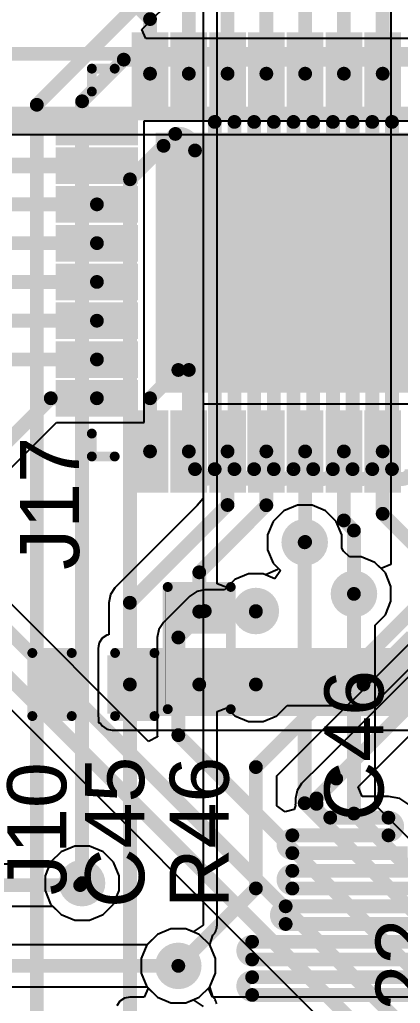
# Model space of a CAD drawing. Header units: inches. Extents: x -3 to 128, y -12 to 41.
# Drawn here: x 60.48 to 65.39, y 11.65 to 24.33 of the extents above; entities that cross this region are included whole.
import ezdxf

# ---------------------------------------------------------------- set-up
doc = ezdxf.new("R2010")
doc.units = ezdxf.units.IN
for name, color, linetype in [('Bottom Layer', 5, 'Continuous'), ('Layer 1', 16, 'Continuous'), ('Layer 2', 76, 'Continuous'), ('Top Layer', 1, 'Continuous'), ('Top Overlay', 2, 'Continuous'), ('Top Paste', 8, 'Continuous'), ('Top Solder', 216, 'Continuous'), ('Via Holes', 16, 'Continuous')]:
    doc.layers.add(name, color=color, linetype=linetype)
doc.styles.add('Arial', font='', dxfattribs={"height": 0.2})
doc.styles.get('Arial').set_extended_font_data('Arial')

msp = doc.modelspace()

# ---------------------------------------------------------------- hatches: boundary and pattern name
at = {"layer": 'Bottom Layer'}
h = msp.add_hatch(color=5, dxfattribs=at)
edge = h.paths.add_edge_path()
edge.add_arc((64.16, 17.589), 0.3, 0, 360)
h = msp.add_hatch(color=5, dxfattribs=at)
edge = h.paths.add_edge_path()
edge.add_arc((64.795, 16.924), 0.3, 0, 360)
h = msp.add_hatch(color=5, dxfattribs=at)
edge = h.paths.add_edge_path()
edge.add_arc((63.53, 16.703), 0.3, 0, 360)
h = msp.add_hatch(color=5, dxfattribs=at)
edge = h.paths.add_edge_path()
edge.add_arc((63.53, 15.756), 0.3, 0, 360)
h = msp.add_hatch(color=5, dxfattribs=at)
edge = h.paths.add_edge_path()
edge.add_arc((61.289, 13.195), 0.3, 0, 360)
h = msp.add_hatch(color=5, dxfattribs=at)
edge = h.paths.add_edge_path()
edge.add_arc((62.53, 12.128), 0.3, 0, 360)
at = {"layer": 'Layer 1'}
h = msp.add_hatch(color=16, dxfattribs=at)
edge = h.paths.add_edge_path()
edge.add_arc((64.16, 17.589), 0.3, 0, 360)
h = msp.add_hatch(color=16, dxfattribs=at)
edge = h.paths.add_edge_path()
edge.add_arc((64.795, 16.924), 0.3, 0, 360)
h = msp.add_hatch(color=16, dxfattribs=at)
edge = h.paths.add_edge_path()
edge.add_arc((63.53, 16.703), 0.3, 0, 360)
h = msp.add_hatch(color=16, dxfattribs=at)
edge = h.paths.add_edge_path()
edge.add_arc((63.53, 15.756), 0.3, 0, 360)
h = msp.add_hatch(color=16, dxfattribs=at)
edge = h.paths.add_edge_path()
edge.add_arc((61.289, 13.195), 0.3, 0, 360)
h = msp.add_hatch(color=16, dxfattribs=at)
edge = h.paths.add_edge_path()
edge.add_arc((62.53, 12.128), 0.3, 0, 360)
at = {"layer": 'Layer 2'}
h = msp.add_hatch(color=76, dxfattribs=at)
edge = h.paths.add_edge_path()
edge.add_arc((64.16, 17.589), 0.3, 0, 360)
h = msp.add_hatch(color=76, dxfattribs=at)
edge = h.paths.add_edge_path()
edge.add_arc((64.795, 16.924), 0.3, 0, 360)
h = msp.add_hatch(color=76, dxfattribs=at)
edge = h.paths.add_edge_path()
edge.add_arc((63.53, 16.703), 0.3, 0, 360)
h = msp.add_hatch(color=76, dxfattribs=at)
edge = h.paths.add_edge_path()
edge.add_arc((63.53, 15.756), 0.3, 0, 360)
h = msp.add_hatch(color=76, dxfattribs=at)
edge = h.paths.add_edge_path()
edge.add_arc((61.289, 13.195), 0.3, 0, 360)
h = msp.add_hatch(color=76, dxfattribs=at)
edge = h.paths.add_edge_path()
edge.add_arc((62.53, 12.128), 0.3, 0, 360)
at = {"layer": 'Top Layer'}
for points in [[(62.3, 24.061), (62.3, 23.201), (62.03, 23.201), (62.03, 24.061)], [(62.8, 24.061), (62.8, 23.201), (62.53, 23.201), (62.53, 24.061)], [(63.3, 24.061), (63.3, 23.201), (63.03, 23.201), (63.03, 24.061)], [(63.8, 24.061), (63.8, 23.201), (63.53, 23.201), (63.53, 24.061)], [(64.3, 24.061), (64.3, 23.201), (64.03, 23.201), (64.03, 24.061)], [(64.8, 24.061), (64.8, 23.201), (64.53, 23.201), (64.53, 24.061)], [(65.3, 24.061), (65.3, 23.201), (65.03, 23.201), (65.03, 24.061)], [(61.91, 22.811), (61.05, 22.811), (61.05, 23.081), (61.91, 23.081)], [(65.49, 19.621), (62.34, 19.621), (62.34, 22.771), (65.49, 22.771)], [(61.91, 22.311), (61.05, 22.311), (61.05, 22.581), (61.91, 22.581)], [(61.91, 21.811), (61.05, 21.811), (61.05, 22.081), (61.91, 22.081)], [(61.91, 21.311), (61.05, 21.311), (61.05, 21.581), (61.91, 21.581)], [(61.91, 20.811), (61.05, 20.811), (61.05, 21.081), (61.91, 21.081)], [(61.91, 20.311), (61.05, 20.311), (61.05, 20.581), (61.91, 20.581)], [(61.91, 19.811), (61.05, 19.811), (61.05, 20.081), (61.91, 20.081)], [(61.91, 19.311), (61.05, 19.311), (61.05, 19.581), (61.91, 19.581)], [(62.3, 19.191), (62.3, 18.331), (62.03, 18.331), (62.03, 19.191)], [(62.8, 19.191), (62.8, 18.331), (62.53, 18.331), (62.53, 19.191)], [(63.3, 19.191), (63.3, 18.331), (63.03, 18.331), (63.03, 19.191)], [(63.8, 19.191), (63.8, 18.331), (63.53, 18.331), (63.53, 19.191)], [(64.3, 19.191), (64.3, 18.331), (64.03, 18.331), (64.03, 19.191)], [(64.8, 19.191), (64.8, 18.331), (64.53, 18.331), (64.53, 19.191)], [(65.3, 19.191), (65.3, 18.331), (65.03, 18.331), (65.03, 19.191)], [(62.483, 16.924), (63.118, 16.924), (63.118, 16.467), (62.483, 16.467)], [(61.677, 15.349), (66.327, 15.349), (66.327, 16.225), (61.677, 16.225)], [(60.737, 15.438), (60.737, 16.073), (61.194, 16.073), (61.194, 15.438)], [(61.677, 15.438), (61.677, 16.073), (62.134, 16.073), (62.134, 15.438)], [(62.483, 15.984), (63.118, 15.984), (63.118, 15.527), (62.483, 15.527)]]:
    msp.add_hatch(color=1, dxfattribs=at).paths.add_polyline_path(points)
h = msp.add_hatch(color=1, dxfattribs=at)
edge = h.paths.add_edge_path()
edge.add_arc((64.16, 17.589), 0.3, 0, 360)
h = msp.add_hatch(color=1, dxfattribs=at)
edge = h.paths.add_edge_path()
edge.add_arc((64.795, 16.924), 0.3, 0, 360)
h = msp.add_hatch(color=1, dxfattribs=at)
edge = h.paths.add_edge_path()
edge.add_arc((63.53, 16.703), 0.3, 0, 360)
h = msp.add_hatch(color=1, dxfattribs=at)
edge = h.paths.add_edge_path()
edge.add_arc((63.53, 15.756), 0.3, 0, 360)
h = msp.add_hatch(color=1, dxfattribs=at)
edge = h.paths.add_edge_path()
edge.add_arc((61.289, 13.195), 0.3, 0, 360)
h = msp.add_hatch(color=1, dxfattribs=at)
edge = h.paths.add_edge_path()
edge.add_arc((62.53, 12.128), 0.3, 0, 360)
at = {"layer": 'Top Paste'}
for points in [[(62.3, 24.061), (62.3, 23.201), (62.03, 23.201), (62.03, 24.061)], [(62.8, 24.061), (62.8, 23.201), (62.53, 23.201), (62.53, 24.061)], [(63.3, 24.061), (63.3, 23.201), (63.03, 23.201), (63.03, 24.061)], [(63.8, 24.061), (63.8, 23.201), (63.53, 23.201), (63.53, 24.061)], [(64.3, 24.061), (64.3, 23.201), (64.03, 23.201), (64.03, 24.061)], [(64.8, 24.061), (64.8, 23.201), (64.53, 23.201), (64.53, 24.061)], [(65.3, 24.061), (65.3, 23.201), (65.03, 23.201), (65.03, 24.061)], [(61.91, 22.811), (61.05, 22.811), (61.05, 23.081), (61.91, 23.081)], [(61.91, 22.311), (61.05, 22.311), (61.05, 22.581), (61.91, 22.581)], [(61.91, 21.811), (61.05, 21.811), (61.05, 22.081), (61.91, 22.081)], [(61.91, 21.311), (61.05, 21.311), (61.05, 21.581), (61.91, 21.581)], [(61.91, 20.811), (61.05, 20.811), (61.05, 21.081), (61.91, 21.081)], [(61.91, 20.311), (61.05, 20.311), (61.05, 20.581), (61.91, 20.581)], [(61.91, 19.811), (61.05, 19.811), (61.05, 20.081), (61.91, 20.081)], [(61.91, 19.311), (61.05, 19.311), (61.05, 19.581), (61.91, 19.581)], [(62.3, 19.191), (62.3, 18.331), (62.03, 18.331), (62.03, 19.191)], [(62.8, 19.191), (62.8, 18.331), (62.53, 18.331), (62.53, 19.191)], [(63.3, 19.191), (63.3, 18.331), (63.03, 18.331), (63.03, 19.191)], [(63.8, 19.191), (63.8, 18.331), (63.53, 18.331), (63.53, 19.191)], [(64.3, 19.191), (64.3, 18.331), (64.03, 18.331), (64.03, 19.191)], [(64.8, 19.191), (64.8, 18.331), (64.53, 18.331), (64.53, 19.191)], [(65.3, 19.191), (65.3, 18.331), (65.03, 18.331), (65.03, 19.191)], [(62.483, 16.924), (63.118, 16.924), (63.118, 16.467), (62.483, 16.467)], [(60.737, 15.438), (60.737, 16.073), (61.194, 16.073), (61.194, 15.438)], [(61.677, 15.438), (61.677, 16.073), (62.134, 16.073), (62.134, 15.438)], [(62.483, 15.984), (63.118, 15.984), (63.118, 15.527), (62.483, 15.527)]]:
    msp.add_hatch(color=8, dxfattribs=at).paths.add_polyline_path(points)
at = {"layer": 'Top Solder'}
for points in [[(62.402, 24.162), (62.402, 23.099), (61.929, 23.099), (61.929, 24.162)], [(62.902, 24.162), (62.902, 23.099), (62.429, 23.099), (62.429, 24.162)], [(63.402, 24.162), (63.402, 23.099), (62.929, 23.099), (62.929, 24.162)], [(63.902, 24.162), (63.902, 23.099), (63.429, 23.099), (63.429, 24.162)], [(64.402, 24.162), (64.402, 23.099), (63.929, 23.099), (63.929, 24.162)], [(64.902, 24.162), (64.902, 23.099), (64.429, 23.099), (64.429, 24.162)], [(65.402, 24.162), (65.402, 23.099), (64.929, 23.099), (64.929, 24.162)], [(62.012, 22.709), (60.949, 22.709), (60.949, 23.182), (62.012, 23.182)], [(65.592, 19.519), (62.239, 19.519), (62.239, 22.872), (65.592, 22.872)], [(62.012, 22.209), (60.949, 22.209), (60.949, 22.682), (62.012, 22.682)], [(62.012, 21.709), (60.949, 21.709), (60.949, 22.182), (62.012, 22.182)], [(62.012, 21.209), (60.949, 21.209), (60.949, 21.682), (62.012, 21.682)], [(62.012, 20.709), (60.949, 20.709), (60.949, 21.182), (62.012, 21.182)], [(62.012, 20.209), (60.949, 20.209), (60.949, 20.682), (62.012, 20.682)], [(62.012, 19.709), (60.949, 19.709), (60.949, 20.182), (62.012, 20.182)], [(62.012, 19.209), (60.949, 19.209), (60.949, 19.682), (62.012, 19.682)], [(62.402, 19.292), (62.402, 18.229), (61.929, 18.229), (61.929, 19.292)], [(62.902, 19.292), (62.902, 18.229), (62.429, 18.229), (62.429, 19.292)], [(63.402, 19.292), (63.402, 18.229), (62.929, 18.229), (62.929, 19.292)], [(63.902, 19.292), (63.902, 18.229), (63.429, 18.229), (63.429, 19.292)], [(64.402, 19.292), (64.402, 18.229), (63.929, 18.229), (63.929, 19.292)], [(64.902, 19.292), (64.902, 18.229), (64.429, 18.229), (64.429, 19.292)], [(65.402, 19.292), (65.402, 18.229), (64.929, 18.229), (64.929, 19.292)], [(62.428, 16.979), (63.173, 16.979), (63.173, 16.412), (62.428, 16.412)], [(60.677, 15.378), (60.677, 16.133), (61.254, 16.133), (61.254, 15.378)], [(61.617, 15.378), (61.617, 16.133), (62.194, 16.133), (62.194, 15.378)], [(62.428, 16.039), (63.173, 16.039), (63.173, 15.472), (62.428, 15.472)]]:
    msp.add_hatch(color=216, dxfattribs=at).paths.add_polyline_path(points)
at = {"layer": 'Via Holes'}
h = msp.add_hatch(color=7, dxfattribs=at)
edge = h.paths.add_edge_path()
edge.add_arc((64.16, 17.589), 0.15, 0, 360)
h = msp.add_hatch(color=7, dxfattribs=at)
edge = h.paths.add_edge_path()
edge.add_arc((64.795, 16.924), 0.15, 0, 360)
h = msp.add_hatch(color=7, dxfattribs=at)
edge = h.paths.add_edge_path()
edge.add_arc((63.53, 16.703), 0.15, 0, 360)
h = msp.add_hatch(color=7, dxfattribs=at)
edge = h.paths.add_edge_path()
edge.add_arc((63.53, 15.756), 0.15, 0, 360)
h = msp.add_hatch(color=7, dxfattribs=at)
edge = h.paths.add_edge_path()
edge.add_arc((61.289, 13.195), 0.15, 0, 360)
h = msp.add_hatch(color=7, dxfattribs=at)
edge = h.paths.add_edge_path()
edge.add_arc((62.53, 12.128), 0.15, 0, 360)

# ---------------------------------------------------------------- linework, layer by layer
at = {"layer": 'Bottom Layer'}
for p, q in [((62.061, 24.201), (64.072, 26.212)), ((62.11, 24.084), (62.061, 24.201)), ((67.109, 24.084), (62.11, 24.084)), ((64.848, 14.438), (68.283, 17.873)), ((67.367, 17.726), (64.375, 14.734)), ((63.802, 14.578), (66.257, 17.033)), ((64.375, 14.734), (64.12, 14.479)), ((64.375, 14.734), (64.375, 14.734)), ((63.802, 14.192), (63.802, 14.578)), ((64.12, 14.479), (64.061, 14.391)), ((64.061, 14.391), (64.04, 14.287)), ((64.901, 14.311), (64.848, 14.438)), ((64.04, 14.217), (64.037, 14.217)), ((64.037, 14.217), (64.041, 14.195)), ((64.04, 14.287), (64.04, 14.217)), ((65.239, 14.311), (64.901, 14.311)), ((65.388, 14.284), (65.239, 14.313)), ((65.239, 14.313), (65.239, 14.311)), ((65.514, 14.2), (65.388, 14.284)), ((63.908, 14.112), (63.802, 14.192)), ((64.022, 14.144), (63.908, 14.112)), ((64.041, 14.195), (64.022, 14.144))]:
    msp.add_line(p, q, dxfattribs=at)
for points in [[(60.705, 23.23, 0.178, 0.178, 0), (64.165, 26.69, 0.178, 0.178, 0)], [(61.289, 23.275, 0.178, 0.178, 0), (61.826, 23.812, 0.178, 0.178, 0)], [(61.826, 23.812, 0.178, 0.178, 0), (67.512, 23.812, 0.178, 0.178, 0)], [(61.289, 13.195, 0.178, 0.178, 0), (61.289, 23.275, 0.178, 0.178, 0)], [(60.705, 10.474, 0.178, 0.178, 0), (60.705, 23.23, 0.178, 0.178, 0)], [(63, 23.009, 0.178, 0.178, -1), (63.254, 23.009, 0.178, 0.178, 0)], [(63.508, 23.009, 0.178, 0.178, -1), (63.762, 23.009, 0.178, 0.178, 0)], [(64.016, 23.009, 0.178, 0.178, -1), (64.27, 23.009, 0.178, 0.178, 0)], [(64.524, 23.009, 0.178, 0.178, -1), (64.778, 23.009, 0.178, 0.178, 0)], [(65.032, 23.009, 0.178, 0.178, -1), (65.286, 23.009, 0.178, 0.178, 0)], [(63, 18.532, 0.178, 0.178, 0), (63, 23.009, 0.178, 0.178, 0)], [(63.254, 18.532, 0.178, 0.178, 0), (63.254, 23.009, 0.178, 0.178, 0)], [(63.508, 18.532, 0.178, 0.178, 0), (63.508, 23.009, 0.178, 0.178, 0)], [(63.762, 18.532, 0.178, 0.178, 0), (63.762, 23.009, 0.178, 0.178, 0)], [(64.016, 18.532, 0.178, 0.178, 0), (64.016, 23.009, 0.178, 0.178, 0)], [(64.27, 18.532, 0.178, 0.178, 0), (64.27, 23.009, 0.178, 0.178, 0)], [(64.524, 18.532, 0.178, 0.178, 0), (64.524, 23.009, 0.178, 0.178, 0)], [(64.778, 18.532, 0.178, 0.178, 0), (64.778, 23.009, 0.178, 0.178, 0)], [(65.032, 18.532, 0.178, 0.178, 0), (65.032, 23.009, 0.178, 0.178, 0)], [(65.286, 18.532, 0.178, 0.178, 0), (65.286, 23.009, 0.178, 0.178, 0)], [(62.339, 22.701, 0.178, 0.178, 0), (62.492, 22.854, 0.178, 0.178, 0)], [(62.492, 22.854, 0.178, 0.178, -0.464196), (62.746, 22.641, 0.178, 0.178, 0)], [(61.907, 22.269, 0.178, 0.178, 0), (62.339, 22.701, 0.178, 0.178, 0)], [(62.746, 18.532, 0.178, 0.178, 0), (62.746, 22.641, 0.178, 0.178, 0)], [(61.907, 10.789, 0.178, 0.178, 0), (61.907, 22.269, 0.178, 0.178, 0)], [(63, 18.532, 0.178, 0.178, -1), (62.746, 18.532, 0.178, 0.178, 0)], [(63.508, 18.532, 0.178, 0.178, -1), (63.254, 18.532, 0.178, 0.178, 0)], [(64.016, 18.532, 0.178, 0.178, -1), (63.762, 18.532, 0.178, 0.178, 0)], [(64.524, 18.532, 0.178, 0.178, -1), (64.27, 18.532, 0.178, 0.178, 0)], [(65.032, 18.532, 0.178, 0.178, -1), (64.778, 18.532, 0.178, 0.178, 0)], [(65.54, 18.532, 0.178, 0.178, -1), (65.286, 18.532, 0.178, 0.178, 0)], [(64.567, 14.542, 0.178, 0.178, 0), (68.376, 18.351, 0.178, 0.178, 0)], [(63.53, 14.691, 0.178, 0.178, 0), (66.065, 17.225, 0.178, 0.178, 0)], [(63.53, 13.127, 0.178, 0.178, 0), (63.53, 14.691, 0.178, 0.178, 0)], [(64.312, 14.287, 0.178, 0.178, 0), (64.567, 14.542, 0.178, 0.178, 0)], [(64.312, 14.217, 0.178, 0.178, 0), (64.312, 14.287, 0.178, 0.178, 0)], [(64.49, 14.039, 0.178, 0.178, -0.414214), (64.312, 14.217, 0.178, 0.178, 0)], [(64.49, 14.039, 0.178, 0.178, 0), (65.239, 14.039, 0.178, 0.178, 0)], [(65.239, 14.039, 0.178, 0.178, -1), (65.239, 13.811, 0.178, 0.178, 0)], [(64, 13.582, 0.178, 0.178, -1), (64, 13.811, 0.178, 0.178, 0)], [(64, 13.811, 0.178, 0.178, 0), (65.239, 13.811, 0.178, 0.178, 0)], [(64, 13.582, 0.178, 0.178, 0), (65.487, 13.582, 0.178, 0.178, 0)], [(64, 13.125, 0.178, 0.178, -1), (64, 13.353, 0.178, 0.178, 0)], [(64, 13.353, 0.178, 0.178, 0), (65.487, 13.353, 0.178, 0.178, 0)], [(62.53, 12.128, 0.178, 0.178, 0), (63.53, 13.127, 0.178, 0.178, 0)], [(64, 13.125, 0.178, 0.178, 0), (66.502, 13.125, 0.178, 0.178, 0)], [(63.915, 12.668, 0.178, 0.178, -1), (63.915, 12.896, 0.178, 0.178, 0)], [(63.915, 12.896, 0.178, 0.178, 0), (66.502, 12.896, 0.178, 0.178, 0)], [(63.915, 12.668, 0.178, 0.178, 0), (66.502, 12.668, 0.178, 0.178, 0)], [(63.482, 12.21, 0.178, 0.178, -1), (63.482, 12.439, 0.178, 0.178, 0)], [(63.482, 12.439, 0.178, 0.178, 0), (66.502, 12.439, 0.178, 0.178, 0)], [(63.482, 12.21, 0.178, 0.178, 0), (66.502, 12.21, 0.178, 0.178, 0)], [(63.482, 11.753, 0.178, 0.178, -1), (63.482, 11.982, 0.178, 0.178, 0)], [(63.482, 11.982, 0.178, 0.178, 0), (66.502, 11.982, 0.178, 0.178, 0)], [(63.482, 11.753, 0.178, 0.178, 0), (66.502, 11.753, 0.178, 0.178, 0)]]:
    msp.add_lwpolyline(points, format="xyseb", dxfattribs=at)
for points in [[(61.782, 23.812, 0.0889, 0.0889, 1), (61.871, 23.812, 0.0889, 0.0889, 1)], [(61.782, 23.812, 0.0889, 0.0889, 1), (61.871, 23.812, 0.0889, 0.0889, 1)], [(61.245, 23.275, 0.0889, 0.0889, 1), (61.334, 23.275, 0.0889, 0.0889, 1)], [(61.245, 23.275, 0.0889, 0.0889, 1), (61.334, 23.275, 0.0889, 0.0889, 1)], [(60.661, 23.23, 0.0889, 0.0889, 1), (60.75, 23.23, 0.0889, 0.0889, 1)], [(60.661, 23.23, 0.0889, 0.0889, 1), (60.75, 23.23, 0.0889, 0.0889, 1)], [(62.955, 23.009, 0.0889, 0.0889, 1), (63.044, 23.009, 0.0889, 0.0889, 1)], [(62.955, 23.009, 0.0889, 0.0889, 1), (63.044, 23.009, 0.0889, 0.0889, 1)], [(63.209, 23.009, 0.0889, 0.0889, 1), (63.298, 23.009, 0.0889, 0.0889, 1)], [(63.209, 23.009, 0.0889, 0.0889, 1), (63.298, 23.009, 0.0889, 0.0889, 1)], [(63.463, 23.009, 0.0889, 0.0889, 1), (63.552, 23.009, 0.0889, 0.0889, 1)], [(63.463, 23.009, 0.0889, 0.0889, 1), (63.552, 23.009, 0.0889, 0.0889, 1)], [(63.717, 23.009, 0.0889, 0.0889, 1), (63.806, 23.009, 0.0889, 0.0889, 1)], [(63.717, 23.009, 0.0889, 0.0889, 1), (63.806, 23.009, 0.0889, 0.0889, 1)], [(63.971, 23.009, 0.0889, 0.0889, 1), (64.06, 23.009, 0.0889, 0.0889, 1)], [(63.971, 23.009, 0.0889, 0.0889, 1), (64.06, 23.009, 0.0889, 0.0889, 1)], [(64.225, 23.009, 0.0889, 0.0889, 1), (64.314, 23.009, 0.0889, 0.0889, 1)], [(64.225, 23.009, 0.0889, 0.0889, 1), (64.314, 23.009, 0.0889, 0.0889, 1)], [(64.479, 23.009, 0.0889, 0.0889, 1), (64.568, 23.009, 0.0889, 0.0889, 1)], [(64.479, 23.009, 0.0889, 0.0889, 1), (64.568, 23.009, 0.0889, 0.0889, 1)], [(64.733, 23.009, 0.0889, 0.0889, 1), (64.822, 23.009, 0.0889, 0.0889, 1)], [(64.733, 23.009, 0.0889, 0.0889, 1), (64.822, 23.009, 0.0889, 0.0889, 1)], [(64.987, 23.009, 0.0889, 0.0889, 1), (65.076, 23.009, 0.0889, 0.0889, 1)], [(64.987, 23.009, 0.0889, 0.0889, 1), (65.076, 23.009, 0.0889, 0.0889, 1)], [(65.241, 23.009, 0.0889, 0.0889, 1), (65.33, 23.009, 0.0889, 0.0889, 1)], [(65.241, 23.009, 0.0889, 0.0889, 1), (65.33, 23.009, 0.0889, 0.0889, 1)], [(62.447, 22.854, 0.0889, 0.0889, 1), (62.536, 22.854, 0.0889, 0.0889, 1)], [(62.447, 22.854, 0.0889, 0.0889, 1), (62.536, 22.854, 0.0889, 0.0889, 1)], [(62.295, 22.701, 0.0889, 0.0889, 1), (62.384, 22.701, 0.0889, 0.0889, 1)], [(62.295, 22.701, 0.0889, 0.0889, 1), (62.384, 22.701, 0.0889, 0.0889, 1)], [(62.701, 22.641, 0.0889, 0.0889, 1), (62.79, 22.641, 0.0889, 0.0889, 1)], [(62.701, 22.641, 0.0889, 0.0889, 1), (62.79, 22.641, 0.0889, 0.0889, 1)], [(61.863, 22.269, 0.0889, 0.0889, 1), (61.951, 22.269, 0.0889, 0.0889, 1)], [(61.863, 22.269, 0.0889, 0.0889, 1), (61.951, 22.269, 0.0889, 0.0889, 1)], [(62.701, 18.532, 0.0889, 0.0889, 1), (62.79, 18.532, 0.0889, 0.0889, 1)], [(62.701, 18.532, 0.0889, 0.0889, 1), (62.79, 18.532, 0.0889, 0.0889, 1)], [(62.955, 18.532, 0.0889, 0.0889, 1), (63.044, 18.532, 0.0889, 0.0889, 1)], [(62.955, 18.532, 0.0889, 0.0889, 1), (63.044, 18.532, 0.0889, 0.0889, 1)], [(63.209, 18.532, 0.0889, 0.0889, 1), (63.298, 18.532, 0.0889, 0.0889, 1)], [(63.209, 18.532, 0.0889, 0.0889, 1), (63.298, 18.532, 0.0889, 0.0889, 1)], [(63.463, 18.532, 0.0889, 0.0889, 1), (63.552, 18.532, 0.0889, 0.0889, 1)], [(63.463, 18.532, 0.0889, 0.0889, 1), (63.552, 18.532, 0.0889, 0.0889, 1)], [(63.717, 18.532, 0.0889, 0.0889, 1), (63.806, 18.532, 0.0889, 0.0889, 1)], [(63.717, 18.532, 0.0889, 0.0889, 1), (63.806, 18.532, 0.0889, 0.0889, 1)], [(63.971, 18.532, 0.0889, 0.0889, 1), (64.06, 18.532, 0.0889, 0.0889, 1)], [(63.971, 18.532, 0.0889, 0.0889, 1), (64.06, 18.532, 0.0889, 0.0889, 1)], [(64.225, 18.532, 0.0889, 0.0889, 1), (64.314, 18.532, 0.0889, 0.0889, 1)], [(64.225, 18.532, 0.0889, 0.0889, 1), (64.314, 18.532, 0.0889, 0.0889, 1)], [(64.479, 18.532, 0.0889, 0.0889, 1), (64.568, 18.532, 0.0889, 0.0889, 1)], [(64.479, 18.532, 0.0889, 0.0889, 1), (64.568, 18.532, 0.0889, 0.0889, 1)], [(64.733, 18.532, 0.0889, 0.0889, 1), (64.822, 18.532, 0.0889, 0.0889, 1)], [(64.733, 18.532, 0.0889, 0.0889, 1), (64.822, 18.532, 0.0889, 0.0889, 1)], [(64.987, 18.532, 0.0889, 0.0889, 1), (65.076, 18.532, 0.0889, 0.0889, 1)], [(64.987, 18.532, 0.0889, 0.0889, 1), (65.076, 18.532, 0.0889, 0.0889, 1)], [(65.241, 18.532, 0.0889, 0.0889, 1), (65.33, 18.532, 0.0889, 0.0889, 1)], [(65.241, 18.532, 0.0889, 0.0889, 1), (65.33, 18.532, 0.0889, 0.0889, 1)], [(63.486, 14.691, 0.0889, 0.0889, 1), (63.575, 14.691, 0.0889, 0.0889, 1)], [(63.486, 14.691, 0.0889, 0.0889, 1), (63.575, 14.691, 0.0889, 0.0889, 1)], [(64.523, 14.542, 0.0889, 0.0889, 1), (64.611, 14.542, 0.0889, 0.0889, 1)], [(64.523, 14.542, 0.0889, 0.0889, 1), (64.611, 14.542, 0.0889, 0.0889, 1)], [(64.268, 14.287, 0.0889, 0.0889, 1), (64.357, 14.287, 0.0889, 0.0889, 1)], [(64.268, 14.287, 0.0889, 0.0889, 1), (64.357, 14.287, 0.0889, 0.0889, 1)], [(64.268, 14.217, 0.0889, 0.0889, 1), (64.357, 14.217, 0.0889, 0.0889, 1)], [(64.268, 14.217, 0.0889, 0.0889, 1), (64.357, 14.217, 0.0889, 0.0889, 1)], [(64.445, 14.039, 0.0889, 0.0889, 1), (64.534, 14.039, 0.0889, 0.0889, 1)], [(64.445, 14.039, 0.0889, 0.0889, 1), (64.534, 14.039, 0.0889, 0.0889, 1)], [(65.195, 14.039, 0.0889, 0.0889, 1), (65.284, 14.039, 0.0889, 0.0889, 1)], [(65.195, 14.039, 0.0889, 0.0889, 1), (65.284, 14.039, 0.0889, 0.0889, 1)], [(63.956, 13.811, 0.0889, 0.0889, 1), (64.045, 13.811, 0.0889, 0.0889, 1)], [(63.956, 13.811, 0.0889, 0.0889, 1), (64.045, 13.811, 0.0889, 0.0889, 1)], [(65.195, 13.811, 0.0889, 0.0889, 1), (65.284, 13.811, 0.0889, 0.0889, 1)], [(65.195, 13.811, 0.0889, 0.0889, 1), (65.284, 13.811, 0.0889, 0.0889, 1)], [(63.956, 13.582, 0.0889, 0.0889, 1), (64.045, 13.582, 0.0889, 0.0889, 1)], [(63.956, 13.582, 0.0889, 0.0889, 1), (64.045, 13.582, 0.0889, 0.0889, 1)], [(63.956, 13.353, 0.0889, 0.0889, 1), (64.045, 13.353, 0.0889, 0.0889, 1)], [(63.956, 13.353, 0.0889, 0.0889, 1), (64.045, 13.353, 0.0889, 0.0889, 1)], [(61.245, 13.195, 0.0889, 0.0889, 1), (61.334, 13.195, 0.0889, 0.0889, 1)], [(63.486, 13.127, 0.0889, 0.0889, 1), (63.575, 13.127, 0.0889, 0.0889, 1)], [(63.486, 13.127, 0.0889, 0.0889, 1), (63.575, 13.127, 0.0889, 0.0889, 1)], [(63.956, 13.125, 0.0889, 0.0889, 1), (64.045, 13.125, 0.0889, 0.0889, 1)], [(63.956, 13.125, 0.0889, 0.0889, 1), (64.045, 13.125, 0.0889, 0.0889, 1)], [(63.87, 12.896, 0.0889, 0.0889, 1), (63.959, 12.896, 0.0889, 0.0889, 1)], [(63.87, 12.896, 0.0889, 0.0889, 1), (63.959, 12.896, 0.0889, 0.0889, 1)], [(63.87, 12.668, 0.0889, 0.0889, 1), (63.959, 12.668, 0.0889, 0.0889, 1)], [(63.87, 12.668, 0.0889, 0.0889, 1), (63.959, 12.668, 0.0889, 0.0889, 1)], [(63.438, 12.439, 0.0889, 0.0889, 1), (63.526, 12.439, 0.0889, 0.0889, 1)], [(63.438, 12.439, 0.0889, 0.0889, 1), (63.526, 12.439, 0.0889, 0.0889, 1)], [(62.486, 12.128, 0.0889, 0.0889, 1), (62.575, 12.128, 0.0889, 0.0889, 1)], [(63.438, 12.21, 0.0889, 0.0889, 1), (63.526, 12.21, 0.0889, 0.0889, 1)], [(63.438, 12.21, 0.0889, 0.0889, 1), (63.526, 12.21, 0.0889, 0.0889, 1)], [(63.438, 11.982, 0.0889, 0.0889, 1), (63.526, 11.982, 0.0889, 0.0889, 1)], [(63.438, 11.982, 0.0889, 0.0889, 1), (63.526, 11.982, 0.0889, 0.0889, 1)], [(63.438, 11.753, 0.0889, 0.0889, 1), (63.526, 11.753, 0.0889, 0.0889, 1)], [(63.438, 11.753, 0.0889, 0.0889, 1), (63.526, 11.753, 0.0889, 0.0889, 1)]]:
    msp.add_lwpolyline(points, format="xyseb", close=True, dxfattribs=at)
at = {"layer": 'Layer 1'}
for p, q in [((56.462, 22.846), (66.595, 22.846)), ((64.065, 18.067), (63.889, 17.994)), ((64.255, 18.067), (64.065, 18.067)), ((64.43, 17.994), (64.255, 18.067)), ((63.889, 17.994), (63.755, 17.859)), ((64.565, 17.859), (64.43, 17.994)), ((63.755, 17.859), (63.682, 17.684)), ((64.637, 17.684), (64.565, 17.859)), ((63.682, 17.684), (63.682, 17.494)), ((64.637, 17.513), (64.637, 17.684)), ((64.66, 17.473), (64.637, 17.513)), ((63.682, 17.494), (63.755, 17.318)), ((64.737, 17.402), (64.66, 17.473)), ((64.89, 17.402), (64.737, 17.402)), ((65.065, 17.329), (64.89, 17.402)), ((63.755, 17.318), (63.817, 17.255)), ((63.817, 17.255), (63.812, 17.24)), ((65.2, 17.195), (65.065, 17.329)), ((63.435, 17.181), (63.259, 17.108)), ((63.625, 17.181), (63.435, 17.181)), ((63.653, 17.169), (63.625, 17.181)), ((63.812, 17.24), (63.653, 17.169)), ((65.272, 17.019), (65.2, 17.195)), ((63.259, 17.108), (63.126, 16.975)), ((65.272, 16.829), (65.272, 17.019)), ((62.146, 15.02), (60.212, 16.954)), ((62.679, 16.896), (62.338, 16.554)), ((62.768, 16.954), (62.679, 16.896)), ((62.872, 16.975), (62.768, 16.954)), ((63.126, 16.975), (62.872, 16.975)), ((65.2, 16.653), (65.272, 16.829)), ((65.067, 16.52), (65.2, 16.653)), ((62.338, 16.554), (62.279, 16.466)), ((65.067, 14.205), (65.067, 16.52)), ((62.279, 16.466), (62.259, 16.362)), ((62.259, 16.362), (62.259, 15.103)), ((59.959, 15.847), (70.823, 4.983)), ((62.259, 15.103), (62.263, 15.083)), ((62.263, 15.083), (62.146, 15.02)), ((66.72, 12.552), (65.067, 14.205)), ((61.019, 13.6), (60.884, 13.465)), ((61.194, 13.672), (61.019, 13.6)), ((61.385, 13.672), (61.194, 13.672)), ((61.56, 13.6), (61.385, 13.672)), ((61.695, 13.465), (61.56, 13.6)), ((60.884, 13.465), (60.874, 13.441)), ((61.767, 13.29), (61.695, 13.465)), ((60.874, 13.441), (19.644, 13.441)), ((61.767, 13.1), (61.767, 13.29)), ((61.695, 12.924), (61.767, 13.1)), ((19.722, 12.897), (60.911, 12.897)), ((60.911, 12.897), (61.019, 12.789)), ((61.56, 12.789), (61.695, 12.924)), ((61.019, 12.789), (61.194, 12.717)), ((61.194, 12.717), (61.385, 12.717)), ((61.385, 12.717), (61.56, 12.789)), ((62.435, 12.606), (62.26, 12.533)), ((62.626, 12.606), (62.435, 12.606)), ((62.801, 12.533), (62.626, 12.606)), ((62.26, 12.533), (62.127, 12.4)), ((62.936, 12.398), (62.801, 12.533)), ((62.127, 12.4), (35.733, 12.4)), ((63.008, 12.223), (62.936, 12.398)), ((63.008, 12.033), (63.008, 12.223)), ((62.936, 11.857), (63.008, 12.033)), ((35.827, 11.856), (62.127, 11.856)), ((62.127, 11.856), (62.26, 11.723)), ((62.801, 11.723), (62.936, 11.857)), ((62.26, 11.723), (62.435, 11.65)), ((62.626, 11.65), (62.801, 11.723)), ((62.435, 11.65), (62.626, 11.65))]:
    msp.add_line(p, q, dxfattribs=at)
for points in [[(39.082, 23.888, 0.178, 0.178, 0), (65.531, 23.888, 0.178, 0.178, 0)], [(21.925, 23.118, 0.178, 0.178, 0), (66.708, 23.118, 0.178, 0.178, 0)], [(57.799, 18.392, 0.178, 0.178, 0), (71.226, 4.965, 0.178, 0.178, 0)], [(64.16, 14.225, 0.178, 0.178, 0), (64.16, 17.589, 0.178, 0.178, 0)], [(64.795, 14.092, 0.178, 0.178, 0), (64.795, 16.924, 0.178, 0.178, 0)], [(59.94, 16.841, 0.178, 0.178, 0), (71.105, 5.676, 0.178, 0.178, 0)], [(62.53, 16.362, 0.178, 0.178, 0), (62.872, 16.703, 0.178, 0.178, 0)], [(62.872, 16.703, 0.178, 0.178, 0), (63.53, 16.703, 0.178, 0.178, 0)], [(62.53, 15.103, 0.178, 0.178, 0), (62.53, 16.362, 0.178, 0.178, 0)], [(62.53, 15.103, 0.178, 0.178, 0), (70.025, 7.608, 0.178, 0.178, 0)], [(64.16, 14.225, 0.178, 0.178, 0), (66.46, 11.925, 0.178, 0.178, 0)], [(64.795, 14.092, 0.178, 0.178, 0), (66.607, 12.28, 0.178, 0.178, 0)], [(23.214, 13.169, 0.178, 0.178, 0), (61.264, 13.169, 0.178, 0.178, 0)], [(61.264, 13.169, 0.178, 0.178, 0), (61.289, 13.195, 0.178, 0.178, 0)], [(37.718, 12.128, 0.178, 0.178, 0), (62.53, 12.128, 0.178, 0.178, 0)]]:
    msp.add_lwpolyline(points, format="xyseb", dxfattribs=at)
for points in [[(64.115, 17.589, 0.0889, 0.0889, 1), (64.204, 17.589, 0.0889, 0.0889, 1)], [(64.75, 16.924, 0.0889, 0.0889, 1), (64.839, 16.924, 0.0889, 0.0889, 1)], [(62.827, 16.703, 0.0889, 0.0889, 1), (62.916, 16.703, 0.0889, 0.0889, 1)], [(62.827, 16.703, 0.0889, 0.0889, 1), (62.916, 16.703, 0.0889, 0.0889, 1)], [(63.486, 16.703, 0.0889, 0.0889, 1), (63.574, 16.703, 0.0889, 0.0889, 1)], [(62.486, 16.362, 0.0889, 0.0889, 1), (62.575, 16.362, 0.0889, 0.0889, 1)], [(62.486, 16.362, 0.0889, 0.0889, 1), (62.575, 16.362, 0.0889, 0.0889, 1)], [(62.486, 15.103, 0.0889, 0.0889, 1), (62.575, 15.103, 0.0889, 0.0889, 1)], [(62.486, 15.103, 0.0889, 0.0889, 1), (62.575, 15.103, 0.0889, 0.0889, 1)], [(64.115, 14.225, 0.0889, 0.0889, 1), (64.204, 14.225, 0.0889, 0.0889, 1)], [(64.115, 14.225, 0.0889, 0.0889, 1), (64.204, 14.225, 0.0889, 0.0889, 1)], [(64.75, 14.092, 0.0889, 0.0889, 1), (64.839, 14.092, 0.0889, 0.0889, 1)], [(64.75, 14.092, 0.0889, 0.0889, 1), (64.839, 14.092, 0.0889, 0.0889, 1)], [(61.22, 13.169, 0.0889, 0.0889, 1), (61.309, 13.169, 0.0889, 0.0889, 1)], [(61.22, 13.169, 0.0889, 0.0889, 1), (61.309, 13.169, 0.0889, 0.0889, 1)], [(61.245, 13.195, 0.0889, 0.0889, 1), (61.334, 13.195, 0.0889, 0.0889, 1)], [(62.486, 12.128, 0.0889, 0.0889, 1), (62.575, 12.128, 0.0889, 0.0889, 1)]]:
    msp.add_lwpolyline(points, format="xyseb", close=True, dxfattribs=at)
at = {"layer": 'Layer 2'}
for p, q in [((62.849, 27.02), (62.849, 12.651)), ((63.03, 17.052), (63.03, 26.792)), ((65.271, 24.905), (65.271, 17.303)), ((64.065, 18.067), (63.889, 17.994)), ((64.255, 18.067), (64.065, 18.067)), ((64.43, 17.994), (64.255, 18.067)), ((63.889, 17.994), (63.755, 17.859)), ((64.565, 17.859), (64.43, 17.994)), ((63.755, 17.859), (63.682, 17.684)), ((64.637, 17.684), (64.565, 17.859)), ((63.682, 17.684), (63.682, 17.494)), ((64.637, 17.513), (64.637, 17.684)), ((64.66, 17.473), (64.637, 17.513)), ((63.682, 17.494), (63.755, 17.318)), ((64.737, 17.402), (64.66, 17.473)), ((64.89, 17.402), (64.737, 17.402)), ((65.065, 17.329), (64.89, 17.402)), ((63.755, 17.318), (63.846, 17.227)), ((65.144, 17.251), (65.065, 17.329)), ((65.271, 17.303), (65.144, 17.251)), ((63.435, 17.181), (63.259, 17.108)), ((63.625, 17.181), (63.435, 17.181)), ((63.774, 17.12), (63.625, 17.181)), ((63.846, 17.227), (63.774, 17.12)), ((63.157, 17.006), (63.03, 17.052)), ((63.259, 17.108), (63.157, 17.006)), ((65.11, 15.563), (65.735, 16.189)), ((63.801, 15.351), (63.934, 15.484)), ((63.934, 15.484), (64.917, 15.484)), ((64.917, 15.484), (65.021, 15.504)), ((65.021, 15.504), (65.11, 15.563)), ((63.03, 15.408), (63.157, 15.453)), ((63.03, 12.651), (63.03, 15.408)), ((63.157, 15.453), (63.26, 15.351)), ((63.26, 15.351), (63.435, 15.278)), ((63.625, 15.278), (63.801, 15.351)), ((63.435, 15.278), (63.625, 15.278)), ((61.019, 13.6), (60.884, 13.465)), ((61.194, 13.672), (61.019, 13.6)), ((61.385, 13.672), (61.194, 13.672)), ((61.56, 13.6), (61.385, 13.672)), ((61.695, 13.465), (61.56, 13.6)), ((60.884, 13.465), (60.812, 13.29)), ((61.767, 13.29), (61.695, 13.465)), ((60.812, 13.29), (60.812, 13.1)), ((61.767, 13.1), (61.767, 13.29)), ((60.812, 13.1), (60.884, 12.924)), ((61.695, 12.924), (61.767, 13.1)), ((60.884, 12.924), (61.019, 12.789)), ((61.56, 12.789), (61.695, 12.924)), ((61.019, 12.789), (61.194, 12.717)), ((61.194, 12.717), (61.385, 12.717)), ((61.385, 12.717), (61.56, 12.789)), ((62.435, 12.606), (62.26, 12.533)), ((62.626, 12.606), (62.435, 12.606)), ((62.722, 12.566), (62.626, 12.606)), ((62.849, 12.651), (62.722, 12.566)), ((63, 12.55), (63.006, 12.566)), ((63.006, 12.566), (63.016, 12.581)), ((63.016, 12.581), (63.02, 12.599)), ((63.02, 12.599), (63.027, 12.615)), ((63.027, 12.633), (63.03, 12.651)), ((63.027, 12.615), (63.027, 12.633)), ((62.26, 12.533), (62.125, 12.398)), ((62.936, 12.398), (62.977, 12.522)), ((62.977, 12.522), (62.987, 12.537)), ((62.987, 12.537), (63, 12.55)), ((62.125, 12.398), (62.053, 12.223)), ((63.008, 12.223), (62.936, 12.398)), ((62.053, 12.223), (62.053, 12.033)), ((63.008, 12.033), (63.008, 12.223)), ((62.053, 12.033), (62.125, 11.857)), ((62.936, 11.857), (63.008, 12.033)), ((62.125, 11.857), (62.26, 11.723)), ((62.977, 11.733), (62.936, 11.857)), ((62.26, 11.723), (62.435, 11.65)), ((62.626, 11.65), (62.722, 11.69)), ((62.722, 11.69), (62.849, 11.605)), ((62.987, 11.718), (62.977, 11.733)), ((63, 11.706), (62.987, 11.718)), ((63.006, 11.689), (63, 11.706)), ((63.016, 11.674), (63.006, 11.689)), ((63.02, 11.657), (63.016, 11.674)), ((62.435, 11.65), (62.626, 11.65)), ((63.027, 11.64), (63.02, 11.657))]:
    msp.add_line(p, q, dxfattribs=at)
for points in [[(64.917, 15.756, 0.178, 0.178, 0), (65.543, 16.381, 0.178, 0.178, 0)], [(63.53, 15.756, 0.178, 0.178, 0), (64.917, 15.756, 0.178, 0.178, 0)]]:
    msp.add_lwpolyline(points, format="xyseb", dxfattribs=at)
for points in [[(63.486, 15.756, 0.0889, 0.0889, 1), (63.575, 15.756, 0.0889, 0.0889, 1)], [(64.873, 15.756, 0.0889, 0.0889, 1), (64.962, 15.756, 0.0889, 0.0889, 1)], [(64.873, 15.756, 0.0889, 0.0889, 1), (64.962, 15.756, 0.0889, 0.0889, 1)]]:
    msp.add_lwpolyline(points, format="xyseb", close=True, dxfattribs=at)
at = {"layer": 'Top Layer'}
for p, q in [((62.088, 22.133), (62.088, 23.023)), ((62.088, 23.023), (65.742, 23.023)), ((62.088, 21.133), (62.088, 22.133)), ((62.088, 20.133), (62.088, 21.133)), ((62.088, 19.133), (62.088, 20.133)), ((65.742, 19.369), (62.852, 19.369)), ((62.852, 19.369), (62.852, 18.153)), ((60.274, 18.449), (60.958, 19.133)), ((60.958, 19.133), (62.088, 19.133)), ((62.852, 18.153), (62.774, 18.063)), ((62.852, 18.153), (62.852, 18.153)), ((62.852, 18.153), (62.852, 18.153)), ((62.774, 18.063), (61.713, 17.002)), ((61.713, 17.002), (61.654, 16.914)), ((61.654, 16.914), (61.633, 16.81)), ((61.633, 16.81), (61.633, 16.398)), ((61.607, 16.393), (61.548, 16.354)), ((61.633, 16.398), (61.607, 16.393)), ((61.499, 16.243), (61.495, 16.225)), ((61.5, 16.251), (61.499, 16.251)), ((61.499, 16.251), (61.499, 16.243)), ((61.509, 16.295), (61.5, 16.251)), ((61.548, 16.354), (61.509, 16.295)), ((61.495, 16.225), (61.495, 15.349)), ((61.495, 15.349), (61.499, 15.332)), ((61.499, 15.332), (61.499, 15.26)), ((61.499, 15.26), (61.522, 15.26)), ((61.522, 15.26), (61.548, 15.221)), ((61.548, 15.221), (61.607, 15.182)), ((61.607, 15.182), (61.677, 15.168)), ((61.677, 15.168), (66.327, 15.168)), ((61.019, 13.6), (60.884, 13.465)), ((61.194, 13.672), (61.019, 13.6)), ((61.385, 13.672), (61.194, 13.672)), ((61.56, 13.6), (61.385, 13.672)), ((61.695, 13.465), (61.56, 13.6)), ((60.884, 13.465), (60.812, 13.29)), ((61.767, 13.29), (61.695, 13.465)), ((60.812, 13.29), (60.812, 13.1)), ((61.767, 13.1), (61.767, 13.29)), ((60.812, 13.1), (60.884, 12.924)), ((61.695, 12.924), (61.767, 13.1)), ((60.884, 12.924), (61.019, 12.789)), ((61.56, 12.789), (61.695, 12.924)), ((61.019, 12.789), (61.194, 12.717)), ((61.194, 12.717), (61.385, 12.717)), ((61.385, 12.717), (61.56, 12.789)), ((62.435, 12.606), (62.26, 12.533)), ((62.626, 12.606), (62.435, 12.606)), ((62.801, 12.533), (62.626, 12.606)), ((62.26, 12.533), (62.125, 12.398)), ((62.936, 12.398), (62.801, 12.533)), ((62.125, 12.398), (62.053, 12.223)), ((63.008, 12.223), (62.936, 12.398)), ((62.053, 12.223), (62.053, 12.033)), ((63.008, 12.033), (63.008, 12.223)), ((62.053, 12.033), (62.125, 11.857)), ((62.936, 11.857), (63.008, 12.033)), ((62.141, 11.842), (62.092, 11.724)), ((62.125, 11.857), (62.141, 11.842)), ((62.92, 11.842), (62.936, 11.857)), ((62.969, 11.724), (62.92, 11.842)), ((61.777, 11.671), (61.738, 11.612)), ((61.836, 11.711), (61.777, 11.671)), ((61.905, 11.724), (61.836, 11.711)), ((62.092, 11.724), (61.905, 11.724)), ((66.036, 11.724), (62.969, 11.724))]:
    msp.add_line(p, q, dxfattribs=at)
for points in [[(64.165, 23.631, 0.178, 0.178, 0), (64.165, 26.69, 0.178, 0.178, 0)], [(63.665, 23.631, 0.178, 0.178, 0), (63.665, 26.325, 0.178, 0.178, 0)], [(63.165, 23.631, 0.178, 0.178, 0), (63.165, 26.055, 0.178, 0.178, 0)], [(64.665, 23.631, 0.178, 0.178, 0), (64.665, 25.892, 0.178, 0.178, 0)], [(65.165, 23.631, 0.178, 0.178, 0), (65.165, 25.02, 0.178, 0.178, 0)], [(61.8, 24.701, 0.178, 0.178, 0), (62.165, 24.335, 0.178, 0.178, 0)], [(62.665, 23.631, 0.178, 0.178, 0), (62.665, 24.701, 0.178, 0.178, 0)], [(62.165, 23.631, 0.178, 0.178, 0), (62.165, 24.335, 0.178, 0.178, 0)], [(57.655, 22.946, 0.203, 0.203, 0), (61.48, 22.946, 0.203, 0.203, 0)], [(58.664, 22.446, 0.203, 0.203, 0), (61.48, 22.446, 0.203, 0.203, 0)], [(59.135, 21.946, 0.178, 0.178, 0), (61.48, 21.946, 0.178, 0.178, 0)], [(59.376, 21.446, 0.178, 0.178, 0), (61.48, 21.446, 0.178, 0.178, 0)], [(59.732, 20.946, 0.178, 0.178, 0), (61.48, 20.946, 0.178, 0.178, 0)], [(59.94, 20.446, 0.178, 0.178, 0), (61.48, 20.446, 0.178, 0.178, 0)], [(60.265, 19.946, 0.178, 0.178, 0), (61.48, 19.946, 0.178, 0.178, 0)], [(62.165, 19.446, 0.178, 0.178, 0), (62.53, 19.811, 0.178, 0.178, 0)], [(62.53, 19.811, 0.178, 0.178, 0), (62.665, 19.811, 0.178, 0.178, 0)], [(62.665, 18.761, 0.178, 0.178, 0), (62.665, 19.811, 0.178, 0.178, 0)], [(60.002, 18.562, 0.178, 0.178, 0), (60.886, 19.446, 0.178, 0.178, 0)], [(60.886, 19.446, 0.178, 0.178, 0), (61.48, 19.446, 0.178, 0.178, 0)], [(62.165, 18.761, 0.178, 0.178, 0), (62.165, 19.446, 0.178, 0.178, 0)], [(63.165, 18.07, 0.178, 0.178, 0), (63.165, 18.761, 0.178, 0.178, 0)], [(63.665, 18.067, 0.178, 0.178, 0), (63.665, 18.761, 0.178, 0.178, 0)], [(64.165, 17.594, 0.178, 0.178, 0), (64.165, 18.761, 0.178, 0.178, 0)], [(64.665, 17.871, 0.178, 0.178, 0), (64.665, 18.761, 0.178, 0.178, 0)], [(65.165, 17.957, 0.178, 0.178, 0), (65.165, 18.761, 0.178, 0.178, 0)], [(61.905, 16.81, 0.178, 0.178, 0), (63.165, 18.07, 0.178, 0.178, 0)], [(62.801, 17.202, 0.178, 0.178, 0), (63.665, 18.067, 0.178, 0.178, 0)], [(65.165, 17.957, 0.178, 0.178, 0), (65.92, 17.202, 0.178, 0.178, 0)], [(64.665, 17.871, 0.178, 0.178, 0), (64.795, 17.741, 0.178, 0.178, 0)], [(64.795, 16.924, 0.178, 0.178, 0), (64.795, 17.741, 0.178, 0.178, 0)], [(64.16, 17.589, 0.178, 0.178, 0), (64.165, 17.594, 0.178, 0.178, 0)], [(62.801, 16.696, 0.178, 0.178, 0), (62.801, 17.202, 0.178, 0.178, 0)], [(61.905, 15.756, 0.178, 0.178, 0), (61.905, 16.81, 0.178, 0.178, 0)], [(62.8, 16.695, 0.178, 0.178, 0), (63.53, 16.695, 0.178, 0.178, 0)], [(63.53, 16.695, 0.178, 0.178, 0), (63.53, 16.703, 0.178, 0.178, 0)], [(62.8, 15.756, 0.178, 0.178, 0), (63.53, 15.756, 0.178, 0.178, 0)]]:
    msp.add_lwpolyline(points, format="xyseb", dxfattribs=at)
for points in [[(62.121, 24.335, 0.0889, 0.0889, 1), (62.21, 24.335, 0.0889, 0.0889, 1)], [(62.121, 24.335, 0.0889, 0.0889, 1), (62.21, 24.335, 0.0889, 0.0889, 1)], [(62.121, 23.631, 0.0889, 0.0889, 1), (62.21, 23.631, 0.0889, 0.0889, 1)], [(62.621, 23.631, 0.0889, 0.0889, 1), (62.71, 23.631, 0.0889, 0.0889, 1)], [(63.121, 23.631, 0.0889, 0.0889, 1), (63.21, 23.631, 0.0889, 0.0889, 1)], [(63.621, 23.631, 0.0889, 0.0889, 1), (63.71, 23.631, 0.0889, 0.0889, 1)], [(64.121, 23.631, 0.0889, 0.0889, 1), (64.21, 23.631, 0.0889, 0.0889, 1)], [(64.621, 23.631, 0.0889, 0.0889, 1), (64.71, 23.631, 0.0889, 0.0889, 1)], [(65.121, 23.631, 0.0889, 0.0889, 1), (65.21, 23.631, 0.0889, 0.0889, 1)], [(61.429, 22.946, 0.102, 0.102, 1), (61.531, 22.946, 0.102, 0.102, 1)], [(61.429, 22.446, 0.102, 0.102, 1), (61.531, 22.446, 0.102, 0.102, 1)], [(61.436, 21.946, 0.0889, 0.0889, 1), (61.525, 21.946, 0.0889, 0.0889, 1)], [(61.436, 21.446, 0.0889, 0.0889, 1), (61.525, 21.446, 0.0889, 0.0889, 1)], [(61.436, 20.946, 0.0889, 0.0889, 1), (61.525, 20.946, 0.0889, 0.0889, 1)], [(61.436, 20.446, 0.0889, 0.0889, 1), (61.525, 20.446, 0.0889, 0.0889, 1)], [(61.436, 19.946, 0.0889, 0.0889, 1), (61.525, 19.946, 0.0889, 0.0889, 1)], [(62.486, 19.811, 0.0889, 0.0889, 1), (62.575, 19.811, 0.0889, 0.0889, 1)], [(62.486, 19.811, 0.0889, 0.0889, 1), (62.575, 19.811, 0.0889, 0.0889, 1)], [(62.621, 19.811, 0.0889, 0.0889, 1), (62.71, 19.811, 0.0889, 0.0889, 1)], [(62.621, 19.811, 0.0889, 0.0889, 1), (62.71, 19.811, 0.0889, 0.0889, 1)], [(60.841, 19.446, 0.0889, 0.0889, 1), (60.93, 19.446, 0.0889, 0.0889, 1)], [(60.841, 19.446, 0.0889, 0.0889, 1), (60.93, 19.446, 0.0889, 0.0889, 1)], [(61.436, 19.446, 0.0889, 0.0889, 1), (61.525, 19.446, 0.0889, 0.0889, 1)], [(62.121, 19.446, 0.0889, 0.0889, 1), (62.21, 19.446, 0.0889, 0.0889, 1)], [(62.121, 19.446, 0.0889, 0.0889, 1), (62.21, 19.446, 0.0889, 0.0889, 1)], [(62.121, 18.761, 0.0889, 0.0889, 1), (62.21, 18.761, 0.0889, 0.0889, 1)], [(62.621, 18.761, 0.0889, 0.0889, 1), (62.71, 18.761, 0.0889, 0.0889, 1)], [(63.121, 18.761, 0.0889, 0.0889, 1), (63.21, 18.761, 0.0889, 0.0889, 1)], [(63.621, 18.761, 0.0889, 0.0889, 1), (63.71, 18.761, 0.0889, 0.0889, 1)], [(64.121, 18.761, 0.0889, 0.0889, 1), (64.21, 18.761, 0.0889, 0.0889, 1)], [(64.621, 18.761, 0.0889, 0.0889, 1), (64.71, 18.761, 0.0889, 0.0889, 1)], [(65.121, 18.761, 0.0889, 0.0889, 1), (65.21, 18.761, 0.0889, 0.0889, 1)], [(63.121, 18.07, 0.0889, 0.0889, 1), (63.21, 18.07, 0.0889, 0.0889, 1)], [(63.121, 18.07, 0.0889, 0.0889, 1), (63.21, 18.07, 0.0889, 0.0889, 1)], [(63.621, 18.067, 0.0889, 0.0889, 1), (63.71, 18.067, 0.0889, 0.0889, 1)], [(63.621, 18.067, 0.0889, 0.0889, 1), (63.71, 18.067, 0.0889, 0.0889, 1)], [(65.121, 17.957, 0.0889, 0.0889, 1), (65.21, 17.957, 0.0889, 0.0889, 1)], [(65.121, 17.957, 0.0889, 0.0889, 1), (65.21, 17.957, 0.0889, 0.0889, 1)], [(64.621, 17.871, 0.0889, 0.0889, 1), (64.71, 17.871, 0.0889, 0.0889, 1)], [(64.621, 17.871, 0.0889, 0.0889, 1), (64.71, 17.871, 0.0889, 0.0889, 1)], [(64.75, 17.741, 0.0889, 0.0889, 1), (64.839, 17.741, 0.0889, 0.0889, 1)], [(64.75, 17.741, 0.0889, 0.0889, 1), (64.839, 17.741, 0.0889, 0.0889, 1)], [(64.115, 17.589, 0.0889, 0.0889, 1), (64.204, 17.589, 0.0889, 0.0889, 1)], [(64.121, 17.594, 0.0889, 0.0889, 1), (64.21, 17.594, 0.0889, 0.0889, 1)], [(64.121, 17.594, 0.0889, 0.0889, 1), (64.21, 17.594, 0.0889, 0.0889, 1)], [(62.756, 17.202, 0.0889, 0.0889, 1), (62.845, 17.202, 0.0889, 0.0889, 1)], [(62.756, 17.202, 0.0889, 0.0889, 1), (62.845, 17.202, 0.0889, 0.0889, 1)], [(64.75, 16.924, 0.0889, 0.0889, 1), (64.839, 16.924, 0.0889, 0.0889, 1)], [(61.861, 16.81, 0.0889, 0.0889, 1), (61.95, 16.81, 0.0889, 0.0889, 1)], [(61.861, 16.81, 0.0889, 0.0889, 1), (61.95, 16.81, 0.0889, 0.0889, 1)], [(62.756, 16.695, 0.0889, 0.0889, 1), (62.845, 16.695, 0.0889, 0.0889, 1)], [(62.756, 16.696, 0.0889, 0.0889, 1), (62.845, 16.696, 0.0889, 0.0889, 1)], [(63.486, 16.703, 0.0889, 0.0889, 1), (63.574, 16.703, 0.0889, 0.0889, 1)], [(63.486, 16.695, 0.0889, 0.0889, 1), (63.574, 16.695, 0.0889, 0.0889, 1)], [(63.486, 16.695, 0.0889, 0.0889, 1), (63.574, 16.695, 0.0889, 0.0889, 1)], [(61.861, 15.756, 0.0889, 0.0889, 1), (61.95, 15.756, 0.0889, 0.0889, 1)], [(62.756, 15.756, 0.0889, 0.0889, 1), (62.845, 15.756, 0.0889, 0.0889, 1)], [(63.486, 15.756, 0.0889, 0.0889, 1), (63.575, 15.756, 0.0889, 0.0889, 1)]]:
    msp.add_lwpolyline(points, format="xyseb", close=True, dxfattribs=at)
at = {"layer": 'Top Overlay'}
for points in [[(61.415, 23.696, 0.127, 0.127, 0), (61.71, 23.696, 0.127, 0.127, 0)], [(61.415, 23.401, 0.127, 0.127, 0), (61.415, 23.696, 0.127, 0.127, 0)], [(61.415, 18.696, 0.127, 0.127, 0), (61.415, 18.991, 0.127, 0.127, 0)], [(61.415, 18.696, 0.127, 0.127, 0), (61.71, 18.696, 0.127, 0.127, 0)], [(62.394, 17.013, 0.127, 0.127, 0), (63.207, 17.013, 0.127, 0.127, 0)], [(62.394, 15.438, 0.127, 0.127, 0), (62.394, 17.013, 0.127, 0.127, 0)], [(62.368, 15.413, 0.00323, 0.00323, 0), (62.368, 17.038, 0.00323, 0.00323, 0)], [(63.207, 15.438, 0.127, 0.127, 0), (63.207, 17.013, 0.127, 0.127, 0)], [(60.648, 15.349, 0.127, 0.127, 0), (60.648, 16.162, 0.127, 0.127, 0)], [(60.648, 16.162, 0.127, 0.127, 0), (61.156, 16.162, 0.127, 0.127, 0)], [(61.715, 16.162, 0.127, 0.127, 0), (62.223, 16.162, 0.127, 0.127, 0)], [(62.223, 15.349, 0.127, 0.127, 0), (62.223, 16.162, 0.127, 0.127, 0)], [(62.394, 15.438, 0.127, 0.127, 0), (63.207, 15.438, 0.127, 0.127, 0)], [(60.648, 15.349, 0.127, 0.127, 0), (61.156, 15.349, 0.127, 0.127, 0)], [(61.715, 15.349, 0.127, 0.127, 0), (62.223, 15.349, 0.127, 0.127, 0)]]:
    msp.add_lwpolyline(points, format="xyseb", dxfattribs=at)
for points in [[(61.383, 23.696, 0.0635, 0.0635, 1), (61.447, 23.696, 0.0635, 0.0635, 1)], [(61.383, 23.696, 0.0635, 0.0635, 1), (61.447, 23.696, 0.0635, 0.0635, 1)], [(61.678, 23.696, 0.0635, 0.0635, 1), (61.742, 23.696, 0.0635, 0.0635, 1)], [(61.383, 23.401, 0.0635, 0.0635, 1), (61.447, 23.401, 0.0635, 0.0635, 1)], [(61.383, 18.991, 0.0635, 0.0635, 1), (61.447, 18.991, 0.0635, 0.0635, 1)], [(61.383, 18.696, 0.0635, 0.0635, 1), (61.447, 18.696, 0.0635, 0.0635, 1)], [(61.383, 18.696, 0.0635, 0.0635, 1), (61.447, 18.696, 0.0635, 0.0635, 1)], [(61.678, 18.696, 0.0635, 0.0635, 1), (61.742, 18.696, 0.0635, 0.0635, 1)], [(62.362, 17.013, 0.0635, 0.0635, 1), (62.426, 17.013, 0.0635, 0.0635, 1)], [(62.362, 17.013, 0.0635, 0.0635, 1), (62.426, 17.013, 0.0635, 0.0635, 1)], [(62.368, 17.038, 0.00161, 0.00161, 1), (62.369, 17.038, 0.00161, 0.00161, 1)], [(63.175, 17.013, 0.0635, 0.0635, 1), (63.238, 17.013, 0.0635, 0.0635, 1)], [(63.175, 17.013, 0.0635, 0.0635, 1), (63.238, 17.013, 0.0635, 0.0635, 1)], [(60.616, 16.162, 0.0635, 0.0635, 1), (60.68, 16.162, 0.0635, 0.0635, 1)], [(60.616, 16.162, 0.0635, 0.0635, 1), (60.68, 16.162, 0.0635, 0.0635, 1)], [(61.124, 16.162, 0.0635, 0.0635, 1), (61.188, 16.162, 0.0635, 0.0635, 1)], [(61.683, 16.162, 0.0635, 0.0635, 1), (61.746, 16.162, 0.0635, 0.0635, 1)], [(62.191, 16.162, 0.0635, 0.0635, 1), (62.254, 16.162, 0.0635, 0.0635, 1)], [(62.191, 16.162, 0.0635, 0.0635, 1), (62.254, 16.162, 0.0635, 0.0635, 1)], [(62.362, 15.438, 0.0635, 0.0635, 1), (62.426, 15.438, 0.0635, 0.0635, 1)], [(62.362, 15.438, 0.0635, 0.0635, 1), (62.426, 15.438, 0.0635, 0.0635, 1)], [(63.175, 15.438, 0.0635, 0.0635, 1), (63.238, 15.438, 0.0635, 0.0635, 1)], [(63.175, 15.438, 0.0635, 0.0635, 1), (63.238, 15.438, 0.0635, 0.0635, 1)], [(60.616, 15.349, 0.0635, 0.0635, 1), (60.68, 15.349, 0.0635, 0.0635, 1)], [(60.616, 15.349, 0.0635, 0.0635, 1), (60.68, 15.349, 0.0635, 0.0635, 1)], [(61.124, 15.349, 0.0635, 0.0635, 1), (61.188, 15.349, 0.0635, 0.0635, 1)], [(61.683, 15.349, 0.0635, 0.0635, 1), (61.746, 15.349, 0.0635, 0.0635, 1)], [(62.191, 15.349, 0.0635, 0.0635, 1), (62.254, 15.349, 0.0635, 0.0635, 1)], [(62.191, 15.349, 0.0635, 0.0635, 1), (62.254, 15.349, 0.0635, 0.0635, 1)], [(62.368, 15.413, 0.00161, 0.00161, 1), (62.369, 15.413, 0.00161, 0.00161, 1)]]:
    msp.add_lwpolyline(points, format="xyseb", close=True, dxfattribs=at)

# ---------------------------------------------------------------- texts
at = {"layer": 'Top Overlay', "style": 'Arial'}
for s, p in [('J17', (61.251, 17.232)), ('C46', (65.176, 13.991)), ('J10', (61.086, 13.038)), ('C45', (62.091, 12.873)), ('R46', (63.181, 12.873)), ('R22', (65.836, 10.782))]:
    msp.add_text(s, height=0.762, rotation=90, dxfattribs=at).set_placement(p)

doc.saveas('drawing.dxf')
